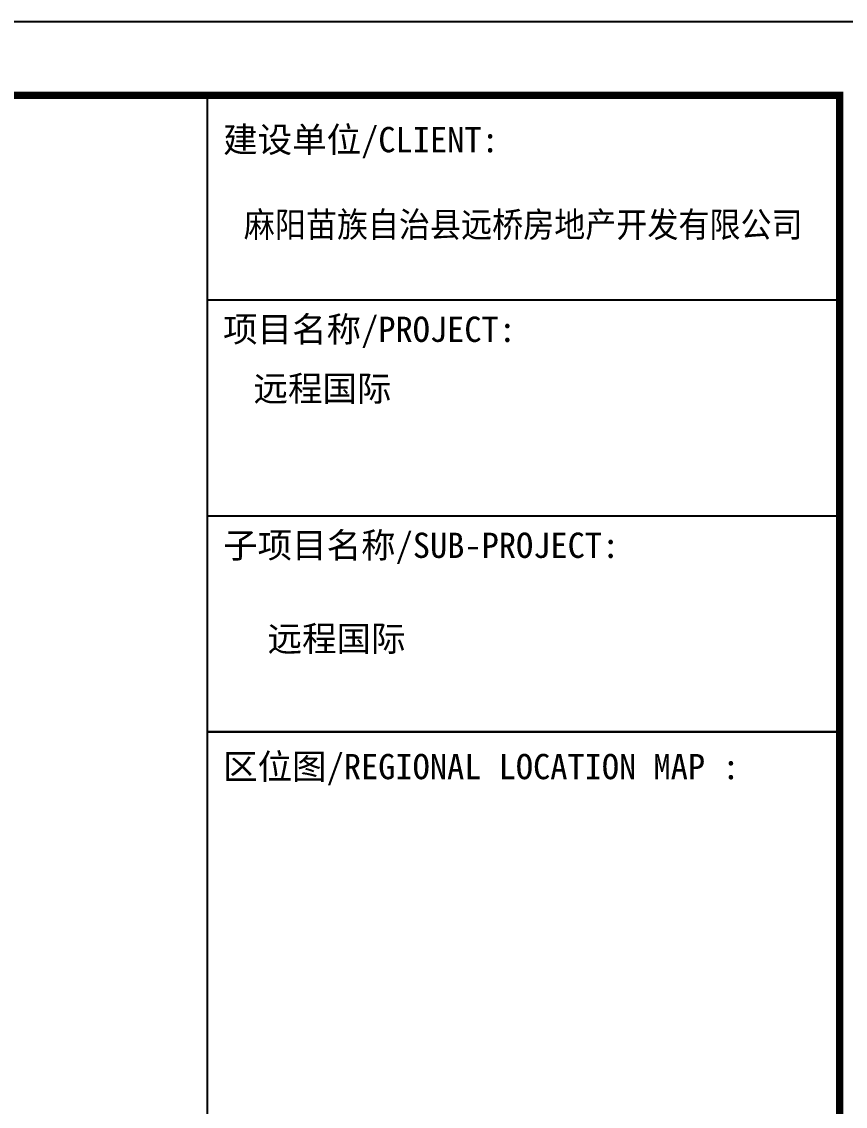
# Model space of a CAD drawing. Extents: x -737978 to 768813, y -372247 to 1140308.
# Drawn here: x 384685 to 390287, y -246288 to -238910 of the extents above; entities that cross this region are included whole.
import ezdxf

# ---------------------------------------------------------------- set-up
doc = ezdxf.new("R2010")
doc.units = 0
doc.header["$LTSCALE"] = 10
doc.header["$MEASUREMENT"] = 0
doc.layers.get('0').update_dxf_attribs({"linetype": 'CONTINUOUS'})
doc.layers.add('PUB_TITLE', color=4, linetype='CONTINUOUS')
doc.styles.add('-宋体', font='', dxfattribs={"width": 0.8})
doc.styles.get('-宋体').set_extended_font_data('SimSun')

# ---------------------------------------------------------------- blocks, each defined once
blk = doc.blocks.new('TQ1')
at = {"layer": 'PUB_TITLE'}
for p, q in [((-49855, -380355), (-43855, -380355)), ((-49855, -382405), (-43855, -382405))]:
    blk.add_line(p, q, dxfattribs=at)
at = {"layer": 'PUB_TITLE', "const_width": 20}
for points in [[(-49855, -378414), (-49855, -418455)], [(-49855, -384455), (-43855, -384455)]]:
    blk.add_lwpolyline(points, dxfattribs=at)
at = {"layer": 'PUB_TITLE', "style": '-宋体'}
for s, p in [('建设单位/CLIENT:', (-49705, -378955)), ('项目名称/PROJECT:', (-49705, -380755)), ('远程国际', (-49417, -381317)), ('子项目名称/SUB-PROJECT:', (-49705, -382805)), ('远程国际', (-49283, -383691)), ('区位图/REGIONAL LOCATION MAP :', (-49705, -384905))]:
    blk.add_text(s, height=240, dxfattribs=at).set_placement(p)
at = {"layer": 'PUB_TITLE', "style": '-宋体', "width": 0.9}
blk.add_text('麻阳苗族自治县远桥房地产开发有限公司', height=240, dxfattribs=at).set_placement((-49509, -379761))

msp = doc.modelspace()

# ---------------------------------------------------------------- linework, layer by layer
at = {"layer": 'PUB_TITLE', "color": 6}
msp.add_lwpolyline([(327698, -268609.7), (390748, -268609.7), (390748, -238909.7), (327698, -238909.7)], close=True, dxfattribs=at)
at = {"layer": 'PUB_TITLE', "color": 6, "const_width": 50}
msp.add_lwpolyline([(328948, -268109.7), (390248, -268109.7), (390248, -239409.7), (328948, -239409.7)], close=True, dxfattribs=at)

# ---------------------------------------------------------------- block references
at = {"xscale": 0.716753740501642, "yscale": 0.716753740501642, "zscale": 0.716753740501642}
msp.add_blockref('TQ1', (421681.1, 31819.6), dxfattribs=at)

doc.saveas('drawing.dxf')
